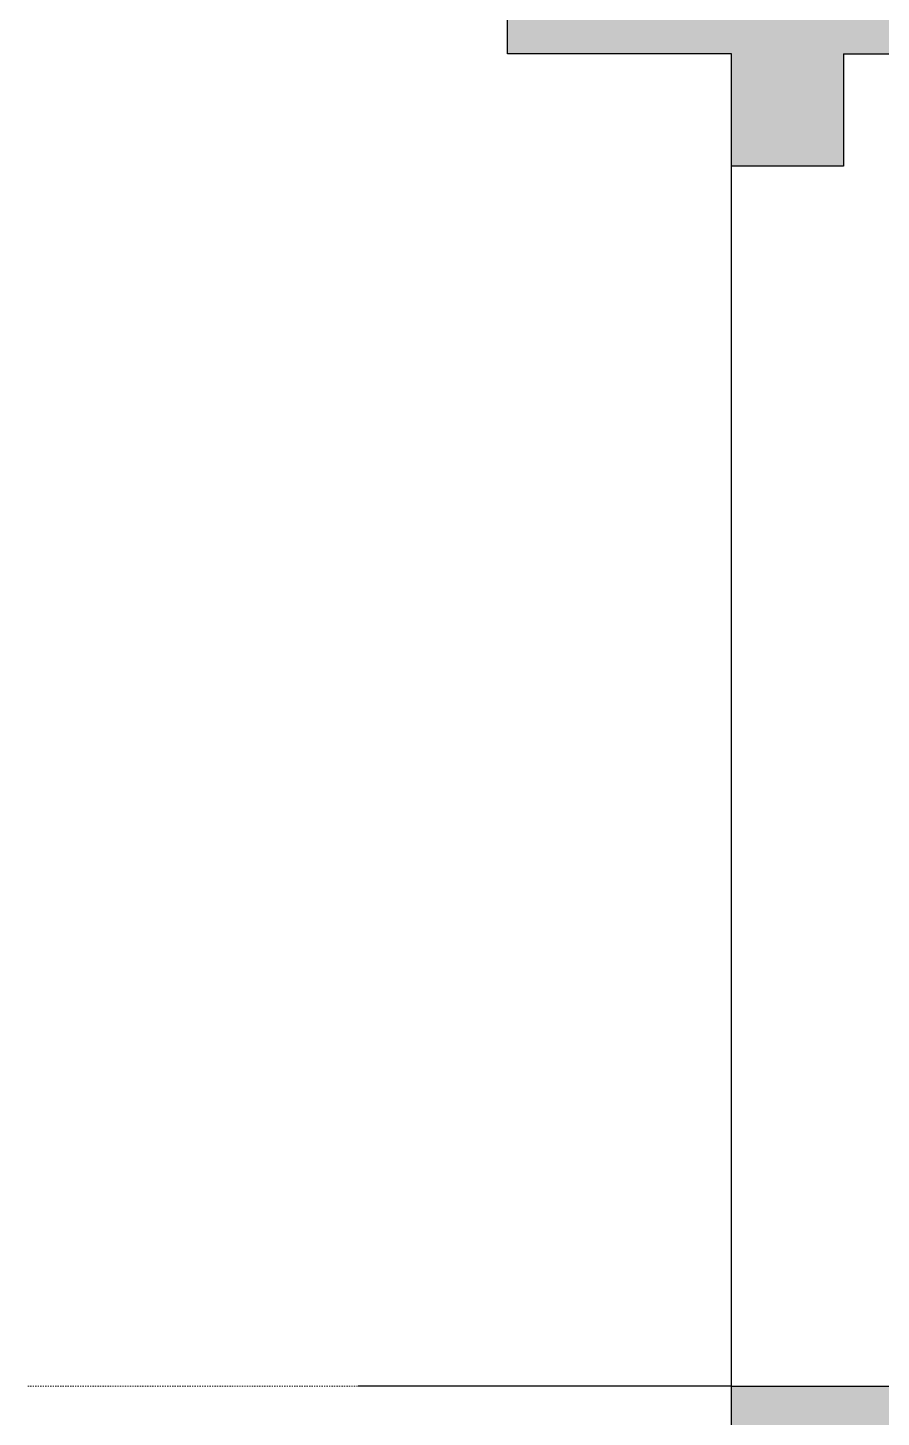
# Model space of a CAD drawing. Header units: inches. Extents: x -10117506 to -5032697, y -6529230 to -3253155.
# Drawn here: x -5057389.7 to -5057321.2, y -3256604.5 to -3256492.9 of the extents above; entities that cross this region are included whole.
import ezdxf

# ---------------------------------------------------------------- set-up
doc = ezdxf.new("R2010")
doc.units = ezdxf.units.IN
doc.header["$LTSCALE"] = 2
doc.header["$MEASUREMENT"] = 0
doc.linetypes.add('CENTER', pattern=[2, 1.25, -0.25, 0.25, -0.25])
doc.layers.get('0').update_dxf_attribs({"linetype": 'CONTINUOUS'})
doc.layers.add('Annotate-Bold.w', color=187, linetype='CONTINUOUS', lineweight=18)
doc.layers.add('Door-Window', color=47, linetype='CONTINUOUS', lineweight=15)
pattern_1 = [(50, (19335.599, 2800.1), (7.172601826, -0.62752135), [0.75, -8.25]), (355, (19335.599, 2800.1), (-1.387513336, 7.521921337), [0.6, -6.6]), (100.45144446, (19336.197, 2800.0476), (5.785088467, 6.89439991), [0.63740192, -7.01142112]), (46.1842, (19335.599, 2802.1), (10.672413307, -1.655192808), [1.125, -12.375]), (96.63563549, (19336.489, 2801.962), (9.346619457, 9.741186008), [0.95610342, -10.5171376]), (351.184164, (19335.599, 2802.1), (9.34661945, 9.741186003), [0.9, -9.90000001]), (21, (19336.599, 2801.6), (5.969070521, -4.0261889067), [0.75, -8.25]), (326, (19336.599, 2801.6), (2.433153319, 7.2515004505), [0.6, -6.6]), (71.45144474, (19337.097, 2801.2644), (8.402223767, 3.225311528), [0.6374019, -7.01142112]), (37.5, (19335.5992, 2800.1), (0.1215985532, 3.3289385383), [0, -6.52, 0, -6.7, 0, -6.625]), (7.5, (19335.5992, 2800.1), (2.6306953744, 3.9441171188), [0, -3.82, 0, -6.37, 0, -2.525]), (327.5, (19333.3692, 2800.1), (5.3382243617, -0.2255487173), [0, -2.5, 0, -7.8, 0, -10.35]), (317.5, (19332.3692, 2800.1), (5.8318616934, 1.0010498233), [0, -3.25, 0, -5.18, 0, -7.35])]

msp = doc.modelspace()

# ---------------------------------------------------------------- hatches: boundary and pattern name
at = {"layer": 'Door-Window', "linetype": 'ByBlock'}
h = msp.add_hatch(dxfattribs=at)
h.set_pattern_fill('AR-CONC', color=256)
h.set_pattern_definition(pattern_1)
h.paths.add_polyline_path([(-5057333.21, -3256495), (-5057333.21, -3256504), (-5057324.21, -3256504), (-5057324.21, -3256495), (-5057204.21, -3256495), (-5057201.71, -3256495), (-5057201.71, -3256504), (-5057192.71, -3256504), (-5057192.71, -3256495), (-5057167.67, -3256495), (-5057087.67, -3256439), (-5057044.18, -3256439), (-5057044.18, -3256434), (-5057099.24, -3256434), (-5057099.24, -3256441), (-5057109.24, -3256441), (-5057109.24, -3256448), (-5057119.24, -3256448), (-5057119.24, -3256455), (-5057129.24, -3256455), (-5057129.24, -3256462), (-5057139.24, -3256462), (-5057139.24, -3256469), (-5057149.24, -3256469), (-5057149.24, -3256476), (-5057159.24, -3256476), (-5057159.24, -3256483), (-5057169.24, -3256483), (-5057169.24, -3256490), (-5057204.21, -3256490), (-5057351.21, -3256490), (-5057351.21, -3256495)])
h = msp.add_hatch(dxfattribs=at)
h.set_pattern_fill('AR-CONC', color=256)
h.set_pattern_definition(pattern_1)
h.paths.add_polyline_path([(-5057324.21, -3256607), (-5057201.71, -3256607), (-5057201.71, -3256616), (-5057192.71, -3256616), (-5057192.71, -3256607), (-5057167.67, -3256607), (-5057087.67, -3256551), (-5057044.18, -3256551), (-5057044.18, -3256546), (-5057099.24, -3256546), (-5057099.24, -3256553), (-5057109.24, -3256553), (-5057109.24, -3256560), (-5057119.24, -3256560), (-5057119.24, -3256567), (-5057129.24, -3256567), (-5057129.24, -3256574), (-5057139.24, -3256574), (-5057139.24, -3256581), (-5057149.24, -3256581), (-5057149.24, -3256588), (-5057159.24, -3256588), (-5057159.24, -3256595), (-5057169.24, -3256595), (-5057169.24, -3256602), (-5057333.21, -3256602), (-5057333.21, -3256616), (-5057324.21, -3256616)])

# ---------------------------------------------------------------- linework, layer by layer
at = {"ltscale": 0.5}
for p, q in [((-5057351.21, -3256495), (-5057351.21, -3256490)), ((-5057333.21, -3256495), (-5057351.21, -3256495)), ((-5057333.21, -3256602), (-5057333.21, -3256495)), ((-5057324.21, -3256495), (-5057204.21, -3256495)), ((-5057333.21, -3256602), (-5057363.21, -3256602)), ((-5057333.21, -3256602), (-5057169.24, -3256602))]:
    msp.add_line(p, q, dxfattribs=at)
for points in [[(-5057324.21, -3256495), (-5057324.21, -3256504), (-5057333.21, -3256504), (-5057333.21, -3256495)], [(-5057324.21, -3256607), (-5057324.21, -3256616), (-5057333.21, -3256616), (-5057333.21, -3256602), (-5057324.21, -3256602)]]:
    msp.add_lwpolyline(points, dxfattribs=at)
at = {"layer": 'Annotate-Bold.w', "linetype": 'CENTER', "ltscale": 0.01}
msp.add_line((-5057389.75, -3256602), (-5057000.98, -3256602), dxfattribs=at)

doc.saveas('drawing.dxf')
